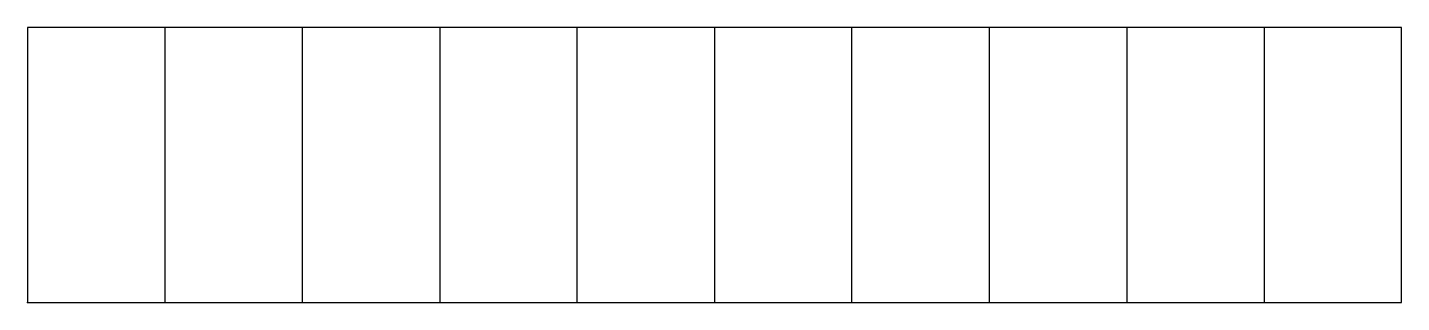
# Model space of a CAD drawing. Header units: millimetres. Extents: x 0 to 100, y 0 to 20.
import ezdxf

# ---------------------------------------------------------------- set-up
doc = ezdxf.new("R2010")
doc.units = ezdxf.units.MM
doc.layers.get('0').update_dxf_attribs({"linetype": 'CONTINUOUS'})

msp = doc.modelspace()

# ---------------------------------------------------------------- linework, layer by layer
for p, q in [((10, 20), (10, 0)), ((20, 20), (20, 0)), ((30, 20), (30, 0)), ((40, 0), (40, 20)), ((50, 20), (50, 0)), ((60, 0), (60, 20)), ((70, 20), (70, 0)), ((80, 20), (80, 0)), ((90, 20), (90, 0))]:
    msp.add_line(p, q)
msp.add_lwpolyline([(0, 0), (100, 0), (100, 20), (0, 20)], close=True)
msp.add_point((0, 0))

doc.saveas('drawing.dxf')
